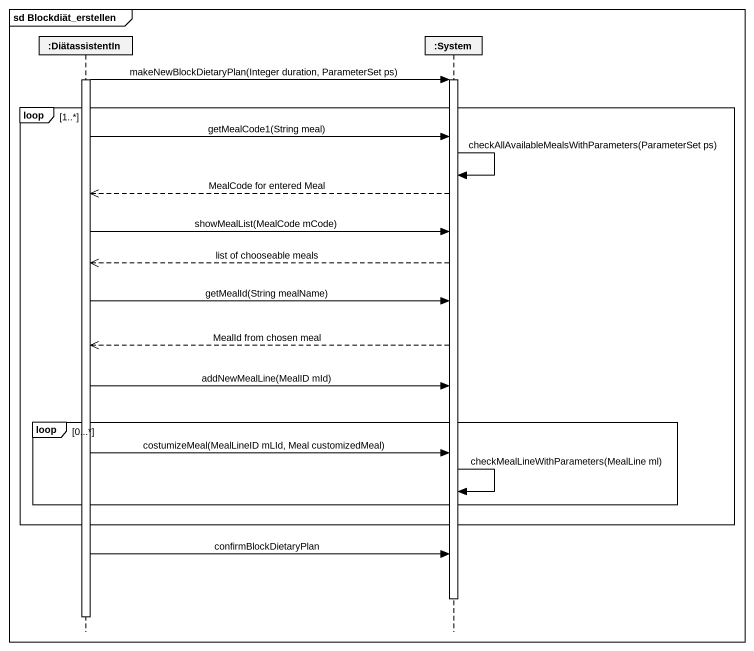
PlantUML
@startuml
mainframe sd Blockdiät_erstellen
hide footbox
participant ":DiätassistentIn" as DiätassistentIn
participant ":System" as System

activate DiätassistentIn
DiätassistentIn -> System : makeNewBlockDietaryPlan(Integer duration, ParameterSet ps)
activate System
loop 1..*
  DiätassistentIn -> System : getMealCode1(String meal)
  System -> System : checkAllAvailableMealsWithParameters(ParameterSet ps)
  System -->> DiätassistentIn : MealCode for entered Meal
  DiätassistentIn -> System : showMealList(MealCode mCode)
  System -->> DiätassistentIn : list of chooseable meals
  DiätassistentIn -> System : getMealId(String mealName)
  System -->> DiätassistentIn : MealId from chosen meal
  DiätassistentIn -> System : addNewMealLine(MealID mId)
  loop 0...*
    DiätassistentIn -> System : costumizeMeal(MealLineID mLId, Meal customizedMeal)
    System -> System : checkMealLineWithParameters(MealLine ml)
  end
end
DiätassistentIn -> System : confirmBlockDietaryPlan
deactivate System
deactivate DiätassistentIn
@enduml
